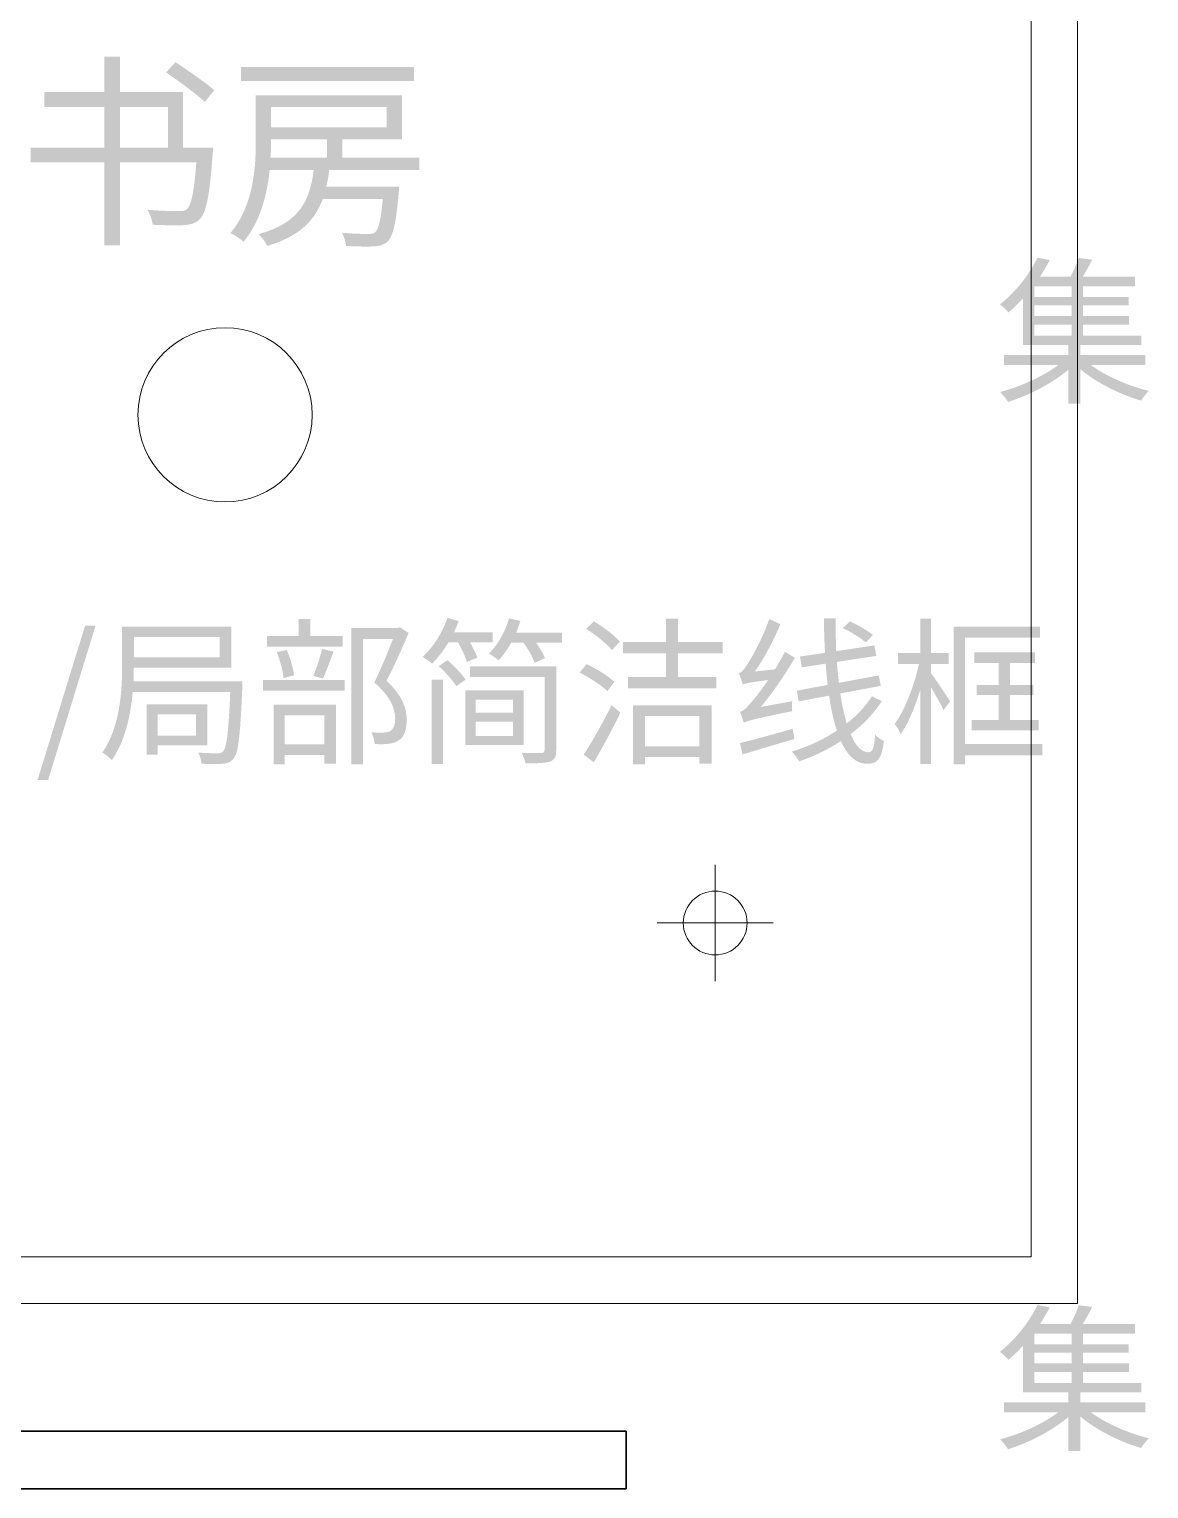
# Model space of a CAD drawing. Header units: millimetres. Extents: x -4600 to 229000, y -4300 to 19460.
# Drawn here: x 165188 to 167117, y 7830 to 10344 of the extents above; entities that cross this region are included whole.
import ezdxf

# ---------------------------------------------------------------- set-up
doc = ezdxf.new("R2010")
doc.units = ezdxf.units.MM
doc.header["$LTSCALE"] = 100
for name, color, linetype, lineweight in [('A-EX-WALL', 7, 'Continuous', 35), ('A-TEXT', 7, 'Continuous', 18), ('R2-CEILING', 4, 'Continuous', 18), ('R2-LIGHT', 2, 'Continuous', 18)]:
    doc.layers.add(name, color=color, linetype=linetype, lineweight=lineweight)

# ---------------------------------------------------------------- blocks, each defined once
blk = doc.blocks.new('SOURCE_PROPOSED')
at = {"layer": 'A-EX-WALL'}
for p, q in [((6216.1, 6129.4), (3836.4, 6129.4)), ((6216.1, 6030), (6216.1, 6129.4)), ((3836.4, 6030), (6216.1, 6030))]:
    blk.add_line(p, q, dxfattribs=at)
blk = doc.blocks.new('R2_CEILING')
at = {"layer": 'A-TEXT'}
h = blk.add_hatch(color=256, dxfattribs=at)
edge = h.paths.add_edge_path()
edge.add_line((5214, 8435.6), (5214, 8409.7))
edge.add_line((5214, 8409.7), (5317.5, 8409.7))
edge.add_line((5317.5, 8409.7), (5317.5, 8339.8))
edge.add_line((5317.5, 8339.8), (5190.5, 8339.8))
edge.add_line((5190.5, 8339.8), (5190.5, 8314.3))
edge.add_line((5190.5, 8314.3), (5317.5, 8314.3))
edge.add_line((5317.5, 8314.3), (5317.5, 8171.7))
edge.add_line((5317.5, 8171.7), (5344.5, 8171.7))
edge.add_line((5344.5, 8171.7), (5344.5, 8314.3))
edge.add_line((5344.5, 8314.3), (5475.7, 8314.3))
edge.add_spline(control_points=[(5475.7, 8314.3), (5471.8, 8262.8), (5466.9, 8240.5), (5459.8, 8234.1), (5456.2, 8230.9), (5452.3, 8230.5), (5444.9, 8230.5), (5436.7, 8230.5), (5413.7, 8230.9), (5391.3, 8233)], knot_values=[0, 0, 0, 0, 1, 1, 1, 2, 2, 2, 3, 3, 3, 3], degree=3, periodic=0)
edge.add_spline(control_points=[(5391.3, 8233), (5396.3, 8225.6), (5399.8, 8214.9), (5400.5, 8207.1)], knot_values=[0, 0, 0, 0, 1, 1, 1, 1], degree=3, periodic=0)
edge.add_spline(control_points=[(5400.5, 8207.1), (5422.2, 8206.1), (5443.5, 8205.7), (5454.4, 8206.4)], knot_values=[0, 0, 0, 0, 1, 1, 1, 1], degree=3, periodic=0)
edge.add_spline(control_points=[(5454.4, 8206.4), (5466.9, 8207.5), (5475, 8209.6), (5482.1, 8217.4)], knot_values=[0, 0, 0, 0, 1, 1, 1, 1], degree=3, periodic=0)
edge.add_spline(control_points=[(5482.1, 8217.4), (5492.8, 8227.7), (5498.4, 8256.4), (5503.8, 8327.7)], knot_values=[0, 0, 0, 0, 1, 1, 1, 1], degree=3, periodic=0)
edge.add_spline(control_points=[(5503.8, 8327.7), (5504.1, 8331.6), (5504.8, 8339.8), (5504.8, 8339.8)], knot_values=[0, 0, 0, 0, 1, 1, 1, 1], degree=3, periodic=0)
edge.add_line((5504.8, 8339.8), (5453, 8339.8))
edge.add_line((5453, 8339.8), (5453, 8435.6))
edge.add_line((5453, 8435.6), (5344.5, 8435.6))
edge.add_line((5344.5, 8435.6), (5344.5, 8496.6))
edge.add_line((5344.5, 8496.6), (5317.5, 8496.6))
edge.add_line((5317.5, 8496.6), (5317.5, 8435.6))
edge.add_line((5317.5, 8435.6), (5214, 8435.6))
h.paths.add_polyline_path([(5344.5, 8339.8), (5344.5, 8409.7), (5426.8, 8409.7), (5426.8, 8339.8), (5344.5, 8339.8)], flags=0)
edge = h.paths.add_edge_path(flags=0)
edge.add_spline(control_points=[(5423.6, 8469.3), (5446.3, 8454), (5475.7, 8432.4), (5490.3, 8418.5)], knot_values=[0, 0, 0, 0, 1, 1, 1, 1], degree=3, periodic=0)
edge.add_line((5490.3, 8418.5), (5506.6, 8438.8))
edge.add_spline(control_points=[(5506.6, 8438.8), (5491.7, 8451.9), (5461.5, 8472.8), (5439.6, 8487)], knot_values=[0, 0, 0, 0, 1, 1, 1, 1], degree=3, periodic=0)
edge.add_line((5439.6, 8487), (5423.6, 8469.3))
for points in [[(5552.7, 8478.5), (5552.7, 8454.4), (5850.7, 8454.4), (5850.7, 8478.5), (5552.7, 8478.5)], [(5652.1, 7527.8), (5652.1, 7498.6), (5597.2, 7498.6), (5597.2, 7480.3), (5727.7, 7480.3), (5727.7, 7498.6), (5672, 7498.6), (5672, 7527.8), (5652.1, 7527.8)], [(6284.6, 7528.9), (6284.6, 7488.5), (6210.9, 7488.5), (6210.9, 7469.1), (6284.6, 7469.1), (6284.6, 7427.9), (6219.1, 7427.9), (6219.1, 7408.8), (6371.6, 7408.8), (6371.6, 7427.9), (6305.6, 7427.9), (6305.6, 7469.1), (6382.2, 7469.1), (6382.2, 7488.5), (6305.6, 7488.5), (6305.6, 7528.9), (6284.6, 7528.9)], [(5202.2, 7250.8), (5220.4, 7250.8), (5302, 7516.3), (5284, 7516.3), (5202.2, 7250.8)], [(5590.4, 7423), (5590.4, 7404.5), (5731.5, 7404.5), (5731.5, 7423), (5590.4, 7423)], [(5881, 7423.6), (5881, 7278.4), (5900.9, 7278.4), (5900.9, 7423.6), (5881, 7423.6)]]:
    blk.add_hatch(color=256, dxfattribs=at).paths.add_polyline_path(points)
h = blk.add_hatch(color=256, dxfattribs=at)
edge = h.paths.add_edge_path()
edge.add_line((5578.2, 8430.2), (5578.2, 8351.1))
edge.add_spline(control_points=[(5578.2, 8351.1), (5578.2, 8303.3), (5573.6, 8238.7), (5534.3, 8192.6)], knot_values=[0, 0, 0, 0, 1, 1, 1, 1], degree=3, periodic=0)
edge.add_spline(control_points=[(5534.3, 8192.6), (5541, 8190.1), (5552.3, 8182.3), (5557, 8177.7)], knot_values=[0, 0, 0, 0, 1, 1, 1, 1], degree=3, periodic=0)
edge.add_spline(control_points=[(5557, 8177.7), (5585.7, 8212.1), (5597.8, 8258.6), (5602, 8301.1)], knot_values=[0, 0, 0, 0, 1, 1, 1, 1], degree=3, periodic=0)
edge.add_line((5602, 8301.1), (5677.9, 8301.1))
edge.add_spline(control_points=[(5677.9, 8301.1), (5671.2, 8248.3), (5653.4, 8210.3), (5582.9, 8190.8)], knot_values=[0, 0, 0, 0, 1, 1, 1, 1], degree=3, periodic=0)
edge.add_spline(control_points=[(5582.9, 8190.8), (5588.2, 8186.2), (5595.3, 8176.6), (5597.8, 8170.6)], knot_values=[0, 0, 0, 0, 1, 1, 1, 1], degree=3, periodic=0)
edge.add_spline(control_points=[(5597.8, 8170.6), (5653.1, 8186.9), (5679.7, 8214.2), (5693.5, 8251.5)], knot_values=[0, 0, 0, 0, 1, 1, 1, 1], degree=3, periodic=0)
edge.add_line((5693.5, 8251.5), (5797.1, 8251.5))
edge.add_spline(control_points=[(5797.1, 8251.5), (5793.5, 8214.9), (5789.3, 8199.3), (5784, 8194.4)], knot_values=[0, 0, 0, 0, 1, 1, 1, 1], degree=3, periodic=0)
edge.add_spline(control_points=[(5784, 8194.4), (5780.8, 8191.5), (5777.2, 8191.2), (5770.8, 8191.2), (5764.1, 8191.2), (5745.7, 8191.5), (5726.5, 8193.3)], knot_values=[0, 0, 0, 0, 1, 1, 1, 2, 2, 2, 2], degree=3, periodic=0)
edge.add_spline(control_points=[(5726.5, 8193.3), (5730.4, 8186.9), (5733.2, 8177.3), (5733.6, 8170.6)], knot_values=[0, 0, 0, 0, 1, 1, 1, 1], degree=3, periodic=0)
edge.add_spline(control_points=[(5733.6, 8170.6), (5753.5, 8169.5), (5772.6, 8169.2), (5781.8, 8169.9), (5792.1, 8170.6), (5799.2, 8172.4), (5805.6, 8178.4)], knot_values=[0, 0, 0, 0, 1, 1, 1, 2, 2, 2, 2], degree=3, periodic=0)
edge.add_spline(control_points=[(5805.6, 8178.4), (5814.5, 8187.6), (5819.8, 8209.6), (5824.4, 8262.1)], knot_values=[0, 0, 0, 0, 1, 1, 1, 1], degree=3, periodic=0)
edge.add_spline(control_points=[(5824.4, 8262.1), (5824.8, 8265.3), (5825.1, 8272.8), (5825.1, 8272.8)], knot_values=[0, 0, 0, 0, 1, 1, 1, 1], degree=3, periodic=0)
edge.add_line((5825.1, 8272.8), (5699.6, 8272.8))
edge.add_spline(control_points=[(5699.6, 8272.8), (5701.7, 8281.6), (5703.5, 8291.2), (5704.5, 8301.1)], knot_values=[0, 0, 0, 0, 1, 1, 1, 1], degree=3, periodic=0)
edge.add_line((5704.5, 8301.1), (5859.9, 8301.1))
edge.add_line((5859.9, 8301.1), (5859.9, 8322.8))
edge.add_line((5859.9, 8322.8), (5727.2, 8322.8))
edge.add_line((5727.2, 8322.8), (5727.2, 8354))
edge.add_line((5727.2, 8354), (5830.1, 8354))
edge.add_line((5830.1, 8354), (5830.1, 8430.2))
edge.add_line((5830.1, 8430.2), (5578.2, 8430.2))
h.paths.add_polyline_path([(5604.5, 8409.7), (5803.8, 8409.7), (5803.8, 8374.6), (5604.5, 8374.6), (5604.5, 8409.7)], flags=0)
edge = h.paths.add_edge_path(flags=0)
edge.add_line((5604.5, 8354), (5701, 8354))
edge.add_line((5701, 8354), (5701, 8322.8))
edge.add_line((5701, 8322.8), (5603.8, 8322.8))
edge.add_spline(control_points=[(5603.8, 8322.8), (5604.1, 8332.7), (5604.5, 8341.9), (5604.5, 8350.8)], knot_values=[0, 0, 0, 0, 1, 1, 1, 1], degree=3, periodic=0)
edge.add_line((5604.5, 8350.8), (5604.5, 8354))
h = blk.add_hatch(color=256, dxfattribs=at)
edge = h.paths.add_edge_path()
edge.add_spline(control_points=[(6924.8, 8150.4), (6912.8, 8125.3), (6890.4, 8093.7), (6859.9, 8069.7)], knot_values=[0, 0, 0, 0, 1, 1, 1, 1], degree=3, periodic=0)
edge.add_spline(control_points=[(6859.9, 8069.7), (6864.5, 8066.7), (6871.3, 8060.7), (6874.6, 8056)], knot_values=[0, 0, 0, 0, 1, 1, 1, 1], degree=3, periodic=0)
edge.add_spline(control_points=[(6874.6, 8056), (6883.9, 8063.7), (6892.4, 8071.9), (6900, 8080.3)], knot_values=[0, 0, 0, 0, 1, 1, 1, 1], degree=3, periodic=0)
edge.add_line((6900, 8080.3), (6900, 7999.8))
edge.add_line((6900, 7999.8), (6978, 7999.8))
edge.add_line((6978, 7999.8), (6978, 7982.9))
edge.add_line((6978, 7982.9), (6867.3, 7982.9))
edge.add_line((6867.3, 7982.9), (6867.3, 7965.7))
edge.add_line((6867.3, 7965.7), (6960.8, 7965.7))
edge.add_spline(control_points=[(6960.8, 7965.7), (6934.6, 7945.8), (6894.8, 7927.8), (6860.4, 7919.1)], knot_values=[0, 0, 0, 0, 1, 1, 1, 1], degree=3, periodic=0)
edge.add_spline(control_points=[(6860.4, 7919.1), (6865.1, 7914.7), (6870.8, 7907.1), (6874.1, 7901.9)], knot_values=[0, 0, 0, 0, 1, 1, 1, 1], degree=3, periodic=0)
edge.add_spline(control_points=[(6874.1, 7901.9), (6909, 7912.8), (6949.9, 7933.5), (6978, 7957.5)], knot_values=[0, 0, 0, 0, 1, 1, 1, 1], degree=3, periodic=0)
edge.add_line((6978, 7957.5), (6978, 7899.1))
edge.add_line((6978, 7899.1), (6998.5, 7899.1))
edge.add_line((6998.5, 7899.1), (6998.5, 7958.4))
edge.add_spline(control_points=[(6998.5, 7958.4), (7026.3, 7934.9), (7067.8, 7914.4), (7103.5, 7904.1)], knot_values=[0, 0, 0, 0, 1, 1, 1, 1], degree=3, periodic=0)
edge.add_spline(control_points=[(7103.5, 7904.1), (7106.5, 7909.2), (7112.3, 7916.6), (7116.6, 7921)], knot_values=[0, 0, 0, 0, 1, 1, 1, 1], degree=3, periodic=0)
edge.add_spline(control_points=[(7116.6, 7921), (7082.3, 7929.2), (7042.7, 7946.3), (7016.5, 7965.7)], knot_values=[0, 0, 0, 0, 1, 1, 1, 1], degree=3, periodic=0)
edge.add_line((7016.5, 7965.7), (7110.9, 7965.7))
edge.add_line((7110.9, 7965.7), (7110.9, 7982.9))
edge.add_line((7110.9, 7982.9), (6998.5, 7982.9))
edge.add_line((6998.5, 7982.9), (6998.5, 7999.8))
edge.add_line((6998.5, 7999.8), (7103.5, 7999.8))
edge.add_line((7103.5, 7999.8), (7103.5, 8016.2))
edge.add_line((7103.5, 8016.2), (7003.1, 8016.2))
edge.add_line((7003.1, 8016.2), (7003.1, 8035))
edge.add_line((7003.1, 8035), (7082.5, 8035))
edge.add_line((7082.5, 8035), (7082.5, 8049.8))
edge.add_line((7082.5, 8049.8), (7003.1, 8049.8))
edge.add_line((7003.1, 8049.8), (7003.1, 8068))
edge.add_line((7003.1, 8068), (7081.7, 8068))
edge.add_line((7081.7, 8068), (7081.7, 8082.8))
edge.add_line((7081.7, 8082.8), (7003.1, 8082.8))
edge.add_line((7003.1, 8082.8), (7003.1, 8100.8))
edge.add_line((7003.1, 8100.8), (7092.9, 8100.8))
edge.add_line((7092.9, 8100.8), (7092.9, 8117.7))
edge.add_line((7092.9, 8117.7), (7002.9, 8117.7))
edge.add_spline(control_points=[(7002.9, 8117.7), (7008.3, 8126.4), (7014, 8136.8), (7019, 8146.9)], knot_values=[0, 0, 0, 0, 1, 1, 1, 1], degree=3, periodic=0)
edge.add_line((7019, 8146.9), (6996, 8149.9))
edge.add_spline(control_points=[(6996, 8149.9), (6993, 8140.6), (6987.3, 8128.1), (6981.8, 8117.7)], knot_values=[0, 0, 0, 0, 1, 1, 1, 1], degree=3, periodic=0)
edge.add_line((6981.8, 8117.7), (6929.2, 8117.7))
edge.add_spline(control_points=[(6929.2, 8117.7), (6935.5, 8127.5), (6941.2, 8137.1), (6946.1, 8146.3)], knot_values=[0, 0, 0, 0, 1, 1, 1, 1], degree=3, periodic=0)
edge.add_line((6946.1, 8146.3), (6924.8, 8150.4))
h.paths.add_polyline_path([(6983.5, 8035), (6983.5, 8016.2), (6919.6, 8016.2), (6919.6, 8035), (6983.5, 8035)], flags=0)
h.paths.add_polyline_path([(6983.5, 8068), (6983.5, 8049.8), (6919.6, 8049.8), (6919.6, 8068), (6983.5, 8068)], flags=0)
h.paths.add_polyline_path([(6983.5, 8082.8), (6919.6, 8082.8), (6919.6, 8100.8), (6983.5, 8100.8), (6983.5, 8082.8)], flags=0)
h = blk.add_hatch(color=256, dxfattribs=at)
edge = h.paths.add_edge_path()
edge.add_spline(control_points=[(5908.3, 7529.7), (5899.3, 7503.8), (5883.5, 7478.9), (5865.2, 7462.8)], knot_values=[0, 0, 0, 0, 1, 1, 1, 1], degree=3, periodic=0)
edge.add_spline(control_points=[(5865.2, 7462.8), (5869.8, 7460.4), (5878, 7454.7), (5882.1, 7451.4)], knot_values=[0, 0, 0, 0, 1, 1, 1, 1], degree=3, periodic=0)
edge.add_spline(control_points=[(5882.1, 7451.4), (5891.9, 7461.2), (5901.7, 7473.8), (5910.2, 7487.7)], knot_values=[0, 0, 0, 0, 1, 1, 1, 1], degree=3, periodic=0)
edge.add_line((5910.2, 7487.7), (5926.6, 7487.7))
edge.add_spline(control_points=[(5926.6, 7487.7), (5932.9, 7476.5), (5939.1, 7463.1), (5941.9, 7454.1)], knot_values=[0, 0, 0, 0, 1, 1, 1, 1], degree=3, periodic=0)
edge.add_line((5941.9, 7454.1), (5959.9, 7461.5))
edge.add_spline(control_points=[(5959.9, 7461.5), (5957.4, 7468.6), (5952.5, 7478.4), (5947.3, 7487.7)], knot_values=[0, 0, 0, 0, 1, 1, 1, 1], degree=3, periodic=0)
edge.add_line((5947.3, 7487.7), (5986.3, 7487.7))
edge.add_line((5986.3, 7487.7), (5986.3, 7504.9))
edge.add_line((5986.3, 7504.9), (5919.5, 7504.9))
edge.add_spline(control_points=[(5919.5, 7504.9), (5922.5, 7511.4), (5925.2, 7518), (5927.7, 7524.8)], knot_values=[0, 0, 0, 0, 1, 1, 1, 1], degree=3, periodic=0)
edge.add_line((5927.7, 7524.8), (5908.3, 7529.7))
h = blk.add_hatch(color=256, dxfattribs=at)
edge = h.paths.add_edge_path()
edge.add_spline(control_points=[(6014.4, 7529.1), (6007.6, 7505.7), (5995.1, 7483.3), (5979.5, 7468.3)], knot_values=[0, 0, 0, 0, 1, 1, 1, 1], degree=3, periodic=0)
edge.add_spline(control_points=[(5979.5, 7468.3), (5984.7, 7465.8), (5992.9, 7460.1), (5996.4, 7456.8)], knot_values=[0, 0, 0, 0, 1, 1, 1, 1], degree=3, periodic=0)
edge.add_spline(control_points=[(5996.4, 7456.8), (6004.1, 7465), (6011.7, 7475.7), (6018.3, 7487.4)], knot_values=[0, 0, 0, 0, 1, 1, 1, 1], degree=3, periodic=0)
edge.add_line((6018.3, 7487.4), (6039.3, 7487.4))
edge.add_spline(control_points=[(6039.3, 7487.4), (6047.5, 7475.9), (6055.4, 7462), (6058.6, 7452.8)], knot_values=[0, 0, 0, 0, 1, 1, 1, 1], degree=3, periodic=0)
edge.add_line((6058.6, 7452.8), (6076.4, 7460.7))
edge.add_spline(control_points=[(6076.4, 7460.7), (6073.4, 7468), (6067.4, 7477.9), (6061.1, 7487.4)], knot_values=[0, 0, 0, 0, 1, 1, 1, 1], degree=3, periodic=0)
edge.add_line((6061.1, 7487.4), (6105.6, 7487.4))
edge.add_line((6105.6, 7487.4), (6105.6, 7504.6))
edge.add_line((6105.6, 7504.6), (6026.7, 7504.6))
edge.add_spline(control_points=[(6026.7, 7504.6), (6029.4, 7511.1), (6031.9, 7518), (6034.1, 7524.8)], knot_values=[0, 0, 0, 0, 1, 1, 1, 1], degree=3, periodic=0)
edge.add_line((6034.1, 7524.8), (6014.4, 7529.1))
h = blk.add_hatch(color=256, dxfattribs=at)
edge = h.paths.add_edge_path()
edge.add_spline(control_points=[(6147.3, 7510.9), (6163.7, 7500.8), (6183.1, 7485.5), (6191.8, 7474.3)], knot_values=[0, 0, 0, 0, 1, 1, 1, 1], degree=3, periodic=0)
edge.add_line((6191.8, 7474.3), (6205.2, 7489))
edge.add_spline(control_points=[(6205.2, 7489), (6196.2, 7500), (6176.8, 7514.7), (6160.4, 7524)], knot_values=[0, 0, 0, 0, 1, 1, 1, 1], degree=3, periodic=0)
edge.add_line((6160.4, 7524), (6147.3, 7510.9))
h = blk.add_hatch(color=256, dxfattribs=at)
edge = h.paths.add_edge_path()
edge.add_spline(control_points=[(6417.2, 7415.1), (6421, 7417), (6427.5, 7418.6), (6460.8, 7423)], knot_values=[0, 0, 0, 0, 1, 1, 1, 1], degree=3, periodic=0)
edge.add_spline(control_points=[(6460.8, 7423), (6448.8, 7405.3), (6438.2, 7391.6), (6433, 7386.2)], knot_values=[0, 0, 0, 0, 1, 1, 1, 1], degree=3, periodic=0)
edge.add_spline(control_points=[(6433, 7386.2), (6424.5, 7376.1), (6418.3, 7369.3), (6412.3, 7368.2)], knot_values=[0, 0, 0, 0, 1, 1, 1, 1], degree=3, periodic=0)
edge.add_spline(control_points=[(6412.3, 7368.2), (6414.7, 7363), (6417.7, 7353.4), (6418.8, 7349.3)], knot_values=[0, 0, 0, 0, 1, 1, 1, 1], degree=3, periodic=0)
edge.add_spline(control_points=[(6418.8, 7349.3), (6424.5, 7352.6), (6433.8, 7355.3), (6502.3, 7369.3)], knot_values=[0, 0, 0, 0, 1, 1, 1, 1], degree=3, periodic=0)
edge.add_spline(control_points=[(6502.3, 7369.3), (6501.7, 7373.4), (6501.7, 7381), (6502.3, 7386.4)], knot_values=[0, 0, 0, 0, 1, 1, 1, 1], degree=3, periodic=0)
edge.add_line((6502.3, 7386.4), (6448, 7376.6))
edge.add_spline(control_points=[(6448, 7376.6), (6468.7, 7401.2), (6489.5, 7431.2), (6506.9, 7461.2)], knot_values=[0, 0, 0, 0, 1, 1, 1, 1], degree=3, periodic=0)
edge.add_line((6506.9, 7461.2), (6489.7, 7471.6))
edge.add_spline(control_points=[(6489.7, 7471.6), (6484.6, 7461.5), (6478.6, 7451.1), (6472.6, 7441.3)], knot_values=[0, 0, 0, 0, 1, 1, 1, 1], degree=3, periodic=0)
edge.add_line((6472.6, 7441.3), (6437.9, 7437.7))
edge.add_spline(control_points=[(6437.9, 7437.7), (6454.3, 7460.9), (6470.1, 7490.4), (6481.8, 7519.1)], knot_values=[0, 0, 0, 0, 1, 1, 1, 1], degree=3, periodic=0)
edge.add_line((6481.8, 7519.1), (6462.7, 7528.1))
edge.add_spline(control_points=[(6462.7, 7528.1), (6451.8, 7495.3), (6431.9, 7460.4), (6425.9, 7451.4), (6419.9, 7442.1), (6415.3, 7435.8), (6410.3, 7434.5)], knot_values=[0, 0, 0, 0, 1, 1, 1, 2, 2, 2, 2], degree=3, periodic=0)
edge.add_spline(control_points=[(6410.3, 7434.5), (6412.8, 7429), (6416.1, 7419.2), (6417.2, 7415.1)], knot_values=[0, 0, 0, 0, 1, 1, 1, 1], degree=3, periodic=0)
h = blk.add_hatch(color=256, dxfattribs=at)
edge = h.paths.add_edge_path()
edge.add_spline(control_points=[(6639.5, 7394.9), (6628.6, 7377.7), (6613.9, 7361.9), (6596.2, 7348.2)], knot_values=[0, 0, 0, 0, 1, 1, 1, 1], degree=3, periodic=0)
edge.add_spline(control_points=[(6596.2, 7348.2), (6591.8, 7362.7), (6588, 7380.2), (6585.2, 7399.8)], knot_values=[0, 0, 0, 0, 1, 1, 1, 1], degree=3, periodic=0)
edge.add_line((6585.2, 7399.8), (6654.8, 7412.9))
edge.add_line((6654.8, 7412.9), (6651.5, 7430.9))
edge.add_line((6651.5, 7430.9), (6582.8, 7418.1))
edge.add_spline(control_points=[(6582.8, 7418.1), (6581.4, 7429.6), (6580.1, 7441.6), (6579.2, 7454.1)], knot_values=[0, 0, 0, 0, 1, 1, 1, 1], degree=3, periodic=0)
edge.add_line((6579.2, 7454.1), (6647.2, 7464.5))
edge.add_line((6647.2, 7464.5), (6643.9, 7482.5))
edge.add_line((6643.9, 7482.5), (6578.1, 7472.7))
edge.add_spline(control_points=[(6578.1, 7472.7), (6577.3, 7491), (6577.1, 7509.8), (6577.1, 7529.4)], knot_values=[0, 0, 0, 0, 1, 1, 1, 1], degree=3, periodic=0)
edge.add_line((6577.1, 7529.4), (6556.9, 7529.4))
edge.add_spline(control_points=[(6556.9, 7529.4), (6557.1, 7509), (6557.7, 7489), (6558.8, 7469.7)], knot_values=[0, 0, 0, 0, 1, 1, 1, 1], degree=3, periodic=0)
edge.add_line((6558.8, 7469.7), (6515.7, 7463.4))
edge.add_line((6515.7, 7463.4), (6518.9, 7444.8))
edge.add_line((6518.9, 7444.8), (6559.9, 7451.1))
edge.add_spline(control_points=[(6559.9, 7451.1), (6560.7, 7438.6), (6562, 7426.3), (6563.4, 7414.6)], knot_values=[0, 0, 0, 0, 1, 1, 1, 1], degree=3, periodic=0)
edge.add_line((6563.4, 7414.6), (6510.2, 7404.7))
edge.add_line((6510.2, 7404.7), (6513.5, 7386.2))
edge.add_line((6513.5, 7386.2), (6565.9, 7396))
edge.add_spline(control_points=[(6565.9, 7396), (6569.1, 7373.4), (6573.5, 7352.9), (6579.2, 7336)], knot_values=[0, 0, 0, 0, 1, 1, 1, 1], degree=3, periodic=0)
edge.add_spline(control_points=[(6579.2, 7336), (6556, 7320.4), (6529.3, 7308.1), (6501.5, 7299.7)], knot_values=[0, 0, 0, 0, 1, 1, 1, 1], degree=3, periodic=0)
edge.add_spline(control_points=[(6501.5, 7299.7), (6506.4, 7295), (6511.6, 7287.7), (6514.3, 7282.8)], knot_values=[0, 0, 0, 0, 1, 1, 1, 1], degree=3, periodic=0)
edge.add_spline(control_points=[(6514.3, 7282.8), (6539.9, 7291.8), (6564.2, 7303.5), (6586.1, 7317.7)], knot_values=[0, 0, 0, 0, 1, 1, 1, 1], degree=3, periodic=0)
edge.add_spline(control_points=[(6586.1, 7317.7), (6597.2, 7293.1), (6612, 7278.7), (6631.4, 7278.7), (6650.2, 7278.7), (6656.5, 7287.7), (6660.3, 7318.2)], knot_values=[0, 0, 0, 0, 1, 1, 1, 2, 2, 2, 2], degree=3, periodic=0)
edge.add_spline(control_points=[(6660.3, 7318.2), (6655.6, 7320.1), (6649.1, 7324.5), (6645, 7329.1)], knot_values=[0, 0, 0, 0, 1, 1, 1, 1], degree=3, periodic=0)
edge.add_spline(control_points=[(6645, 7329.1), (6643.6, 7304.9), (6640.9, 7298.6), (6633.5, 7298.6), (6621.5, 7298.6), (6611.4, 7309.8), (6603, 7329.7)], knot_values=[0, 0, 0, 0, 1, 1, 1, 2, 2, 2, 2], degree=3, periodic=0)
edge.add_spline(control_points=[(6603, 7329.7), (6624.5, 7346.1), (6643.1, 7365.4), (6656.7, 7386.7)], knot_values=[0, 0, 0, 0, 1, 1, 1, 1], degree=3, periodic=0)
edge.add_line((6656.7, 7386.7), (6639.5, 7394.9))
edge = h.paths.add_edge_path(flags=0)
edge.add_spline(control_points=[(6589.6, 7512.5), (6603.2, 7506), (6620.4, 7495.3), (6629.2, 7487.7)], knot_values=[0, 0, 0, 0, 1, 1, 1, 1], degree=3, periodic=0)
edge.add_line((6629.2, 7487.7), (6641.2, 7500.5))
edge.add_spline(control_points=[(6641.2, 7500.5), (6632.4, 7507.9), (6615, 7518), (6601.6, 7524)], knot_values=[0, 0, 0, 0, 1, 1, 1, 1], degree=3, periodic=0)
edge.add_line((6601.6, 7524), (6589.6, 7512.5))
h = blk.add_hatch(color=256, dxfattribs=at)
edge = h.paths.add_edge_path()
edge.add_line((6722.8, 7528.9), (6722.8, 7469.7))
edge.add_line((6722.8, 7469.7), (6684.6, 7469.7))
edge.add_line((6684.6, 7469.7), (6684.6, 7450.6))
edge.add_line((6684.6, 7450.6), (6720.6, 7450.6))
edge.add_spline(control_points=[(6720.6, 7450.6), (6712.7, 7413.5), (6696, 7370.4), (6678.8, 7347.4)], knot_values=[0, 0, 0, 0, 1, 1, 1, 1], degree=3, periodic=0)
edge.add_spline(control_points=[(6678.8, 7347.4), (6682.1, 7342.8), (6687, 7335.2), (6689.2, 7329.7)], knot_values=[0, 0, 0, 0, 1, 1, 1, 1], degree=3, periodic=0)
edge.add_spline(control_points=[(6689.2, 7329.7), (6701.7, 7347.4), (6713.5, 7376.1), (6722.8, 7405.5)], knot_values=[0, 0, 0, 0, 1, 1, 1, 1], degree=3, periodic=0)
edge.add_line((6722.8, 7405.5), (6722.8, 7278.1))
edge.add_line((6722.8, 7278.1), (6741.6, 7278.1))
edge.add_line((6741.6, 7278.1), (6741.6, 7410.2))
edge.add_spline(control_points=[(6741.6, 7410.2), (6749.5, 7396.5), (6759, 7379.9), (6762.9, 7371.2)], knot_values=[0, 0, 0, 0, 1, 1, 1, 1], degree=3, periodic=0)
edge.add_line((6762.9, 7371.2), (6774.3, 7386.4))
edge.add_spline(control_points=[(6774.3, 7386.4), (6769.4, 7393.8), (6749, 7424.9), (6741.6, 7434.7)], knot_values=[0, 0, 0, 0, 1, 1, 1, 1], degree=3, periodic=0)
edge.add_line((6741.6, 7434.7), (6741.6, 7450.6))
edge.add_line((6741.6, 7450.6), (6772.1, 7450.6))
edge.add_line((6772.1, 7450.6), (6772.1, 7469.7))
edge.add_line((6772.1, 7469.7), (6741.6, 7469.7))
edge.add_line((6741.6, 7469.7), (6741.6, 7528.9))
edge.add_line((6741.6, 7528.9), (6722.8, 7528.9))
h = blk.add_hatch(color=256, dxfattribs=at)
edge = h.paths.add_edge_path()
edge.add_line((5347.9, 7514.7), (5347.9, 7449.5))
edge.add_spline(control_points=[(5347.9, 7449.5), (5347.9, 7405), (5344.6, 7342.2), (5313.8, 7298)], knot_values=[0, 0, 0, 0, 1, 1, 1, 1], degree=3, periodic=0)
edge.add_spline(control_points=[(5313.8, 7298), (5318.1, 7295.6), (5326.9, 7288.8), (5330.1, 7284.9)], knot_values=[0, 0, 0, 0, 1, 1, 1, 1], degree=3, periodic=0)
edge.add_spline(control_points=[(5330.1, 7284.9), (5353.3, 7318.2), (5362.6, 7362.7), (5366.1, 7402.5)], knot_values=[0, 0, 0, 0, 1, 1, 1, 1], degree=3, periodic=0)
edge.add_line((5366.1, 7402.5), (5534.2, 7402.5))
edge.add_spline(control_points=[(5534.2, 7402.5), (5531.2, 7332.7), (5527.9, 7306.5), (5521.9, 7300.2)], knot_values=[0, 0, 0, 0, 1, 1, 1, 1], degree=3, periodic=0)
edge.add_spline(control_points=[(5521.9, 7300.2), (5519.5, 7297.2), (5516.8, 7296.7), (5511.8, 7296.7), (5506.7, 7296.7), (5493.3, 7297), (5478.8, 7298)], knot_values=[0, 0, 0, 0, 1, 1, 1, 2, 2, 2, 2], degree=3, periodic=0)
edge.add_spline(control_points=[(5478.8, 7298), (5482.1, 7292.6), (5484.3, 7284.7), (5484.6, 7278.9)], knot_values=[0, 0, 0, 0, 1, 1, 1, 1], degree=3, periodic=0)
edge.add_spline(control_points=[(5484.6, 7278.9), (5499.3, 7277.9), (5513.5, 7277.9), (5521.1, 7278.7), (5529.6, 7279.5), (5534.8, 7281.4), (5539.9, 7287.4)], knot_values=[0, 0, 0, 0, 1, 1, 1, 2, 2, 2, 2], degree=3, periodic=0)
edge.add_spline(control_points=[(5539.9, 7287.4), (5548.1, 7297.2), (5551.4, 7327.8), (5555, 7411.3)], knot_values=[0, 0, 0, 0, 1, 1, 1, 1], degree=3, periodic=0)
edge.add_spline(control_points=[(5555, 7411.3), (5555.2, 7414.3), (5555.2, 7420.8), (5555.2, 7420.8)], knot_values=[0, 0, 0, 0, 1, 1, 1, 1], degree=3, periodic=0)
edge.add_line((5555.2, 7420.8), (5367.5, 7420.8))
edge.add_line((5367.5, 7420.8), (5368.1, 7444.3))
edge.add_line((5368.1, 7444.3), (5536.1, 7444.3))
edge.add_line((5536.1, 7444.3), (5536.1, 7514.7))
edge.add_line((5536.1, 7514.7), (5347.9, 7514.7))
h.paths.add_polyline_path([(5390.2, 7381), (5390.2, 7294.5), (5409.3, 7294.5), (5409.3, 7310.3), (5494.4, 7310.3), (5494.4, 7381), (5390.2, 7381)], flags=0)
h.paths.add_polyline_path([(5409.3, 7364.1), (5475.3, 7364.1), (5475.3, 7327.2), (5409.3, 7327.2), (5409.3, 7364.1)], flags=0)
h.paths.add_polyline_path([(5368.1, 7497), (5515.7, 7497), (5515.7, 7462), (5368.1, 7462), (5368.1, 7497)], flags=0)
h = blk.add_hatch(color=256, dxfattribs=at)
edge = h.paths.add_edge_path()
edge.add_line((5742.7, 7512.8), (5742.7, 7277.9))
edge.add_line((5742.7, 7277.9), (5762.6, 7277.9))
edge.add_line((5762.6, 7277.9), (5762.6, 7493.4))
edge.add_line((5762.6, 7493.4), (5814.4, 7493.4))
edge.add_spline(control_points=[(5814.4, 7493.4), (5805.7, 7471.6), (5794, 7441.8), (5782.2, 7418.9)], knot_values=[0, 0, 0, 0, 1, 1, 1, 1], degree=3, periodic=0)
edge.add_spline(control_points=[(5782.2, 7418.9), (5810.1, 7394.9), (5818, 7374.2), (5818.3, 7357.3)], knot_values=[0, 0, 0, 0, 1, 1, 1, 1], degree=3, periodic=0)
edge.add_spline(control_points=[(5818.3, 7357.3), (5818.3, 7347.2), (5816.1, 7339.2), (5810.3, 7335.4)], knot_values=[0, 0, 0, 0, 1, 1, 1, 1], degree=3, periodic=0)
edge.add_spline(control_points=[(5810.3, 7335.4), (5807.1, 7333.5), (5803, 7332.7), (5798.3, 7332.4), (5793.2, 7332.2), (5785.2, 7332.2), (5777.1, 7333)], knot_values=[0, 0, 0, 0, 1, 1, 1, 2, 2, 2, 2], degree=3, periodic=0)
edge.add_spline(control_points=[(5777.1, 7333), (5780.6, 7327), (5782.5, 7318.5), (5782.8, 7312.8)], knot_values=[0, 0, 0, 0, 1, 1, 1, 1], degree=3, periodic=0)
edge.add_spline(control_points=[(5782.8, 7312.8), (5791, 7312.2), (5799.7, 7312.2), (5806.8, 7313.1), (5813.6, 7313.9), (5819.6, 7315.8), (5824.5, 7319.1), (5834.1, 7325.3), (5838.2, 7338.2), (5838.2, 7355.1), (5837.9, 7374.4), (5831.1, 7396), (5803.5, 7421.6)], knot_values=[0, 0, 0, 0, 1, 1, 1, 2, 2, 2, 3, 3, 3, 4, 4, 4, 4], degree=3, periodic=0)
edge.add_spline(control_points=[(5803.5, 7421.6), (5816.3, 7446.5), (5830.5, 7478.1), (5841.4, 7504)], knot_values=[0, 0, 0, 0, 1, 1, 1, 1], degree=3, periodic=0)
edge.add_line((5841.4, 7504), (5826.7, 7513.6))
edge.add_line((5826.7, 7513.6), (5823.2, 7512.8))
edge.add_line((5823.2, 7512.8), (5742.7, 7512.8))
h = blk.add_hatch(color=256, dxfattribs=at)
h.paths.add_polyline_path([(6780.3, 7514.7), (6780.3, 7277.9), (6800, 7277.9), (6800, 7293.1), (6933.1, 7293.1), (6933.1, 7312.5), (6800, 7312.5), (6800, 7495.9), (6929.3, 7495.9), (6929.3, 7514.7), (6780.3, 7514.7)])
h.paths.add_polyline_path([(6811.4, 7354.3), (6811.4, 7336.2), (6926.6, 7336.2), (6926.6, 7354.3), (6877.5, 7354.3), (6877.5, 7397.1), (6917.6, 7397.1), (6917.6, 7414.6), (6877.5, 7414.6), (6877.5, 7452.5), (6920.6, 7452.5), (6920.6, 7470.5), (6815.8, 7470.5), (6815.8, 7452.5), (6858.1, 7452.5), (6858.1, 7414.6), (6820.2, 7414.6), (6820.2, 7397.1), (6858.1, 7397.1), (6858.1, 7354.3), (6811.4, 7354.3)], flags=0)
h = blk.add_hatch(color=256, dxfattribs=at)
edge = h.paths.add_edge_path()
edge.add_spline(control_points=[(5614.4, 7471), (5619.9, 7456.8), (5624.8, 7438.6), (5625.9, 7426.3)], knot_values=[0, 0, 0, 0, 1, 1, 1, 1], degree=3, periodic=0)
edge.add_line((5625.9, 7426.3), (5644.2, 7430.9))
edge.add_spline(control_points=[(5644.2, 7430.9), (5642.5, 7442.7), (5637.6, 7460.9), (5631.4, 7474.6)], knot_values=[0, 0, 0, 0, 1, 1, 1, 1], degree=3, periodic=0)
edge.add_line((5631.4, 7474.6), (5614.4, 7471))
h = blk.add_hatch(color=256, dxfattribs=at)
edge = h.paths.add_edge_path()
edge.add_spline(control_points=[(5692.5, 7476.5), (5689.2, 7462.8), (5682.6, 7442.7), (5677.2, 7430.1)], knot_values=[0, 0, 0, 0, 1, 1, 1, 1], degree=3, periodic=0)
edge.add_line((5677.2, 7430.1), (5693.8, 7425.5))
edge.add_spline(control_points=[(5693.8, 7425.5), (5699.6, 7437.5), (5706.1, 7455.8), (5712.1, 7471.9)], knot_values=[0, 0, 0, 0, 1, 1, 1, 1], degree=3, periodic=0)
edge.add_line((5712.1, 7471.9), (5692.5, 7476.5))
h = blk.add_hatch(color=256, dxfattribs=at)
edge = h.paths.add_edge_path()
edge.add_spline(control_points=[(5893.3, 7446.7), (5904.7, 7436.7), (5917.8, 7421.9), (5923.8, 7412.4)], knot_values=[0, 0, 0, 0, 1, 1, 1, 1], degree=3, periodic=0)
edge.add_line((5923.8, 7412.4), (5939.7, 7423.6))
edge.add_spline(control_points=[(5939.7, 7423.6), (5933.4, 7433.1), (5920, 7447), (5908.3, 7457.1)], knot_values=[0, 0, 0, 0, 1, 1, 1, 1], degree=3, periodic=0)
edge.add_line((5908.3, 7457.1), (5893.3, 7446.7))
h = blk.add_hatch(color=256, dxfattribs=at)
edge = h.paths.add_edge_path()
edge.add_line((5947.3, 7446.5), (5947.3, 7427.9))
edge.add_line((5947.3, 7427.9), (6075.6, 7427.9))
edge.add_line((6075.6, 7427.9), (6075.6, 7302.7))
edge.add_spline(control_points=[(6075.6, 7302.7), (6075.6, 7298.6), (6074.5, 7297.5), (6070.1, 7297.2), (6066, 7297), (6051.5, 7297), (6036.3, 7297.5)], knot_values=[0, 0, 0, 0, 1, 1, 1, 2, 2, 2, 2], degree=3, periodic=0)
edge.add_spline(control_points=[(6036.3, 7297.5), (6039, 7292.6), (6041.7, 7284.7), (6042.8, 7279.5)], knot_values=[0, 0, 0, 0, 1, 1, 1, 1], degree=3, periodic=0)
edge.add_spline(control_points=[(6042.8, 7279.5), (6063.3, 7279.5), (6076.6, 7279.8), (6085.1, 7282.5)], knot_values=[0, 0, 0, 0, 1, 1, 1, 1], degree=3, periodic=0)
edge.add_spline(control_points=[(6085.1, 7282.5), (6093.3, 7285.8), (6095.7, 7291), (6095.7, 7302.4)], knot_values=[0, 0, 0, 0, 1, 1, 1, 1], degree=3, periodic=0)
edge.add_line((6095.7, 7302.4), (6095.7, 7446.5))
edge.add_line((6095.7, 7446.5), (5947.3, 7446.5))
h.paths.add_polyline_path([(5939.1, 7405.3), (5939.1, 7310.9), (6039.5, 7310.9), (6039.5, 7405.3), (5939.1, 7405.3)], flags=0)
h.paths.add_polyline_path([(6021, 7351.3), (6021, 7326.7), (5956.9, 7326.7), (5956.9, 7351.3), (6021, 7351.3)], flags=0)
h.paths.add_polyline_path([(5956.9, 7389.4), (6021, 7389.4), (6021, 7366.5), (5956.9, 7366.5), (5956.9, 7389.4)], flags=0)
h = blk.add_hatch(color=256, dxfattribs=at)
edge = h.paths.add_edge_path()
edge.add_spline(control_points=[(6136.1, 7435.8), (6153.3, 7427.1), (6173.8, 7413.5), (6183.9, 7403.9)], knot_values=[0, 0, 0, 0, 1, 1, 1, 1], degree=3, periodic=0)
edge.add_line((6183.9, 7403.9), (6195.9, 7419.7))
edge.add_spline(control_points=[(6195.9, 7419.7), (6185.8, 7429.8), (6164.8, 7442.4), (6147.9, 7450.3)], knot_values=[0, 0, 0, 0, 1, 1, 1, 1], degree=3, periodic=0)
edge.add_line((6147.9, 7450.3), (6136.1, 7435.8))
h = blk.add_hatch(color=256, dxfattribs=at)
h.paths.add_polyline_path([(5608.7, 7380.4), (5608.7, 7277.6), (5627.8, 7277.6), (5627.8, 7293.7), (5696.3, 7293.7), (5696.3, 7278.9), (5716.2, 7278.9), (5716.2, 7380.4), (5608.7, 7380.4)])
h.paths.add_polyline_path([(5627.8, 7312), (5627.8, 7362.4), (5696.3, 7362.4), (5696.3, 7312), (5627.8, 7312)], flags=0)
h = blk.add_hatch(color=256, dxfattribs=at)
edge = h.paths.add_edge_path()
edge.add_line((6142.9, 7294.5), (6160.4, 7281.4))
edge.add_spline(control_points=[(6160.4, 7281.4), (6175.4, 7306.2), (6192.9, 7339), (6206.3, 7366.8)], knot_values=[0, 0, 0, 0, 1, 1, 1, 1], degree=3, periodic=0)
edge.add_line((6206.3, 7366.8), (6191, 7379.6))
edge.add_spline(control_points=[(6191, 7379.6), (6176.2, 7349.6), (6156.6, 7314.7), (6142.9, 7294.5)], knot_values=[0, 0, 0, 0, 1, 1, 1, 1], degree=3, periodic=0)
h = blk.add_hatch(color=256, dxfattribs=at)
h.paths.add_polyline_path([(6228.1, 7379.6), (6228.1, 7277.6), (6248.5, 7277.6), (6248.5, 7290.1), (6342.4, 7290.1), (6342.4, 7278.7), (6363.7, 7278.7), (6363.7, 7379.6), (6228.1, 7379.6)])
h.paths.add_polyline_path([(6248.5, 7308.7), (6248.5, 7361.1), (6342.4, 7361.1), (6342.4, 7308.7), (6248.5, 7308.7)], flags=0)
h = blk.add_hatch(color=256, dxfattribs=at)
edge = h.paths.add_edge_path()
edge.add_line((6412.3, 7314.4), (6416.6, 7294.8))
edge.add_spline(control_points=[(6416.6, 7294.8), (6441.7, 7302.4), (6474.5, 7312.2), (6506.1, 7321.5)], knot_values=[0, 0, 0, 0, 1, 1, 1, 1], degree=3, periodic=0)
edge.add_line((6506.1, 7321.5), (6503.1, 7339))
edge.add_spline(control_points=[(6503.1, 7339), (6469.6, 7329.4), (6434.9, 7319.9), (6412.3, 7314.4)], knot_values=[0, 0, 0, 0, 1, 1, 1, 1], degree=3, periodic=0)
h = blk.add_hatch(color=256, dxfattribs=at)
edge = h.paths.add_edge_path()
edge.add_spline(control_points=[(6924.8, 6346.6), (6912.8, 6321.5), (6890.4, 6289.9), (6859.9, 6265.9)], knot_values=[0, 0, 0, 0, 1, 1, 1, 1], degree=3, periodic=0)
edge.add_spline(control_points=[(6859.9, 6265.9), (6864.5, 6262.9), (6871.3, 6256.9), (6874.6, 6252.2)], knot_values=[0, 0, 0, 0, 1, 1, 1, 1], degree=3, periodic=0)
edge.add_spline(control_points=[(6874.6, 6252.2), (6883.9, 6259.9), (6892.4, 6268), (6900, 6276.5)], knot_values=[0, 0, 0, 0, 1, 1, 1, 1], degree=3, periodic=0)
edge.add_line((6900, 6276.5), (6900, 6196))
edge.add_line((6900, 6196), (6978, 6196))
edge.add_line((6978, 6196), (6978, 6179.1))
edge.add_line((6978, 6179.1), (6867.3, 6179.1))
edge.add_line((6867.3, 6179.1), (6867.3, 6161.9))
edge.add_line((6867.3, 6161.9), (6960.8, 6161.9))
edge.add_spline(control_points=[(6960.8, 6161.9), (6934.6, 6142), (6894.8, 6124), (6860.4, 6115.2)], knot_values=[0, 0, 0, 0, 1, 1, 1, 1], degree=3, periodic=0)
edge.add_spline(control_points=[(6860.4, 6115.2), (6865.1, 6110.9), (6870.8, 6103.2), (6874.1, 6098.1)], knot_values=[0, 0, 0, 0, 1, 1, 1, 1], degree=3, periodic=0)
edge.add_spline(control_points=[(6874.1, 6098.1), (6909, 6109), (6949.9, 6129.7), (6978, 6153.7)], knot_values=[0, 0, 0, 0, 1, 1, 1, 1], degree=3, periodic=0)
edge.add_line((6978, 6153.7), (6978, 6095.3))
edge.add_line((6978, 6095.3), (6998.5, 6095.3))
edge.add_line((6998.5, 6095.3), (6998.5, 6154.5))
edge.add_spline(control_points=[(6998.5, 6154.5), (7026.3, 6131.1), (7067.8, 6110.6), (7103.5, 6100.2)], knot_values=[0, 0, 0, 0, 1, 1, 1, 1], degree=3, periodic=0)
edge.add_spline(control_points=[(7103.5, 6100.2), (7106.5, 6105.4), (7112.3, 6112.8), (7116.6, 6117.2)], knot_values=[0, 0, 0, 0, 1, 1, 1, 1], degree=3, periodic=0)
edge.add_spline(control_points=[(7116.6, 6117.2), (7082.3, 6125.3), (7042.7, 6142.5), (7016.5, 6161.9)], knot_values=[0, 0, 0, 0, 1, 1, 1, 1], degree=3, periodic=0)
edge.add_line((7016.5, 6161.9), (7110.9, 6161.9))
edge.add_line((7110.9, 6161.9), (7110.9, 6179.1))
edge.add_line((7110.9, 6179.1), (6998.5, 6179.1))
edge.add_line((6998.5, 6179.1), (6998.5, 6196))
edge.add_line((6998.5, 6196), (7103.5, 6196))
edge.add_line((7103.5, 6196), (7103.5, 6212.4))
edge.add_line((7103.5, 6212.4), (7003.1, 6212.4))
edge.add_line((7003.1, 6212.4), (7003.1, 6231.2))
edge.add_line((7003.1, 6231.2), (7082.5, 6231.2))
edge.add_line((7082.5, 6231.2), (7082.5, 6245.9))
edge.add_line((7082.5, 6245.9), (7003.1, 6245.9))
edge.add_line((7003.1, 6245.9), (7003.1, 6264.2))
edge.add_line((7003.1, 6264.2), (7081.7, 6264.2))
edge.add_line((7081.7, 6264.2), (7081.7, 6279))
edge.add_line((7081.7, 6279), (7003.1, 6279))
edge.add_line((7003.1, 6279), (7003.1, 6297))
edge.add_line((7003.1, 6297), (7092.9, 6297))
edge.add_line((7092.9, 6297), (7092.9, 6313.9))
edge.add_line((7092.9, 6313.9), (7002.9, 6313.9))
edge.add_spline(control_points=[(7002.9, 6313.9), (7008.3, 6322.6), (7014, 6333), (7019, 6343.1)], knot_values=[0, 0, 0, 0, 1, 1, 1, 1], degree=3, periodic=0)
edge.add_line((7019, 6343.1), (6996, 6346.1))
edge.add_spline(control_points=[(6996, 6346.1), (6993, 6336.8), (6987.3, 6324.2), (6981.8, 6313.9)], knot_values=[0, 0, 0, 0, 1, 1, 1, 1], degree=3, periodic=0)
edge.add_line((6981.8, 6313.9), (6929.2, 6313.9))
edge.add_spline(control_points=[(6929.2, 6313.9), (6935.5, 6323.7), (6941.2, 6333.3), (6946.1, 6342.5)], knot_values=[0, 0, 0, 0, 1, 1, 1, 1], degree=3, periodic=0)
edge.add_line((6946.1, 6342.5), (6924.8, 6346.6))
h.paths.add_polyline_path([(6983.5, 6231.2), (6983.5, 6212.4), (6919.6, 6212.4), (6919.6, 6231.2), (6983.5, 6231.2)], flags=0)
h.paths.add_polyline_path([(6983.5, 6264.2), (6983.5, 6245.9), (6919.6, 6245.9), (6919.6, 6264.2), (6983.5, 6264.2)], flags=0)
h.paths.add_polyline_path([(6983.5, 6279), (6919.6, 6279), (6919.6, 6297), (6983.5, 6297), (6983.5, 6279)], flags=0)
at = {"layer": 'R2-CEILING'}
for points in [[(4056.4, 6349.4), (6994, 6349.4), (6994, 9410), (4056.4, 9410)], [(4136.4, 6429.4), (6914, 6429.4), (6914, 9330), (4136.4, 9330)]]:
    blk.add_lwpolyline(points, close=True, dxfattribs=at)
at = {"layer": 'R2-LIGHT'}
for p, q in [((6369.6, 6904.5), (6369.6, 7104.5)), ((6269.6, 7004.5), (6469.6, 7004.5))]:
    blk.add_line(p, q, dxfattribs=at)
for centre, radius in [((5525.2, 7879.7), 150), ((6369.6, 7004.5), 55)]:
    blk.add_circle(centre, radius, dxfattribs=at)
blk = doc.blocks.new('A05_SHEET')
for name in ['SOURCE_PROPOSED', 'R2_CEILING']:
    blk.add_blockref(name, (0, 1800))

msp = doc.modelspace()

# ---------------------------------------------------------------- block references
msp.add_blockref('A05_SHEET', (160000, 0))

doc.saveas('drawing.dxf')
